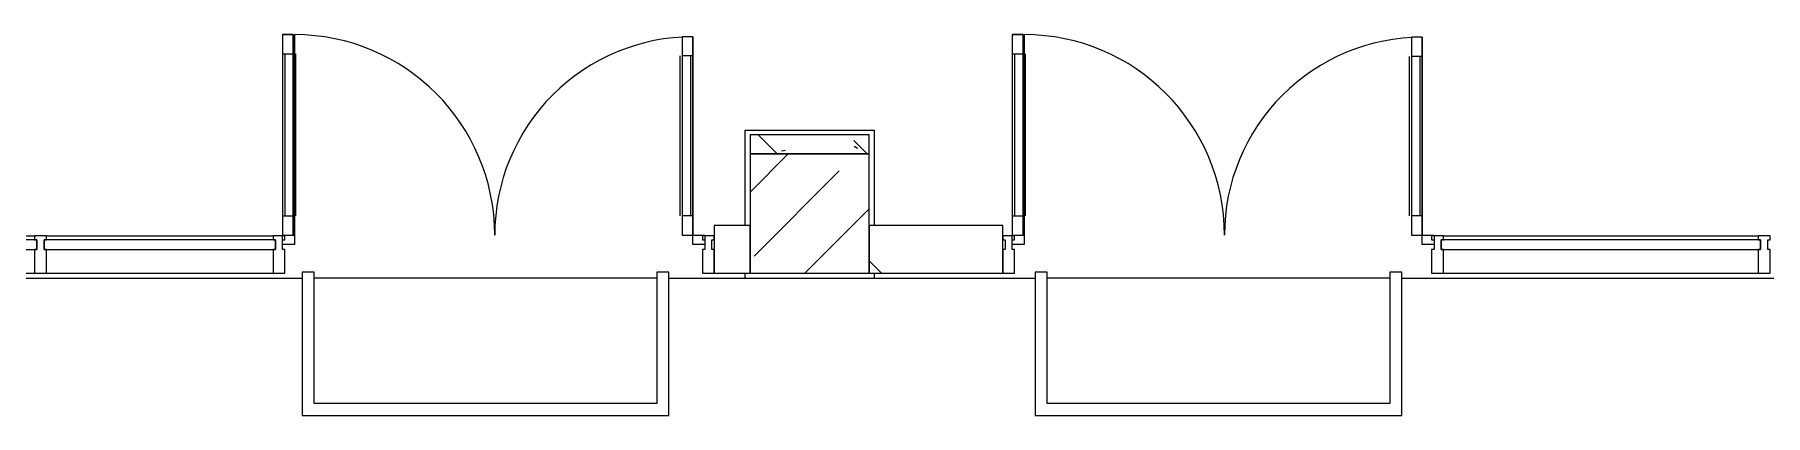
# Model space of a CAD drawing. Header units: millimetres. Extents: x -4005 to 195566, y -8553 to 29000.
# Drawn here: x 163242 to 170502, y 12805 to 14400 of the extents above; entities that cross this region are included whole.
import ezdxf

# ---------------------------------------------------------------- set-up
doc = ezdxf.new("R2010")
doc.units = ezdxf.units.MM
for name, color, linetype, lineweight, true_color in [('A-DETL-GENF-9', 7, 'Continuous', 5, 0xaaaaaa), ('A-DOOR-2', 7, 'Continuous', 5, 0xaaaaaa), ('A-FLOR-2', 7, 'Continuous', 5, 0xaaaaaa), ('I-WALL-8', 7, 'Continuous', 5, 0x787878)]:
    doc.layers.add(name, color=color, linetype=linetype, lineweight=lineweight, true_color=true_color)
for name, color, linetype, lineweight in [('A-GLAZ-CURT-2', 7, 'Continuous', 5), ('A-GLAZ-CWMG-2', 7, 'Continuous', 5), ('I-WALL-6', 7, 'Continuous', 5), ('S-COLS-3', 7, 'Continuous', 5)]:
    doc.layers.add(name, color=color, linetype=linetype, lineweight=lineweight)

# ---------------------------------------------------------------- blocks, each defined once
blk = doc.blocks.new('Дверь_Витражная_остекление_ - ВВ-11 остекление-32352627-1_4_1_птичка')
at = {"layer": 'A-DETL-GENF-9'}
for p, q in [((-790.5, -20), (-835.5, -20)), ((-835.5, -851), (-835.5, -20)), ((-790.5, -20), (-835.5, -20)), ((-835.5, -20), (-835.5, -851)), ((-790.5, -851), (-790.5, -20)), ((-790.5, -851), (-790.5, -20)), ((840.5, -860), (840.5, -20)), ((840.5, -20), (840.5, -860)), ((885.5, -860), (885.5, -20)), ((885.5, -860), (885.5, -20)), ((-835.5, -100), (-790.5, -100)), ((-825.5, -771), (-825.5, -100)), ((-781.5, -771), (-781.5, -100)), ((831.5, -780), (831.5, -100)), ((885.5, -100), (840.5, -100)), ((875.5, -780), (875.5, -100)), ((-835.5, -771), (-790.5, -771)), ((885.5, -780), (840.5, -780)), ((-835.5, -851), (-790.5, -851)), ((-835.5, -851), (-790.5, -851)), ((885.5, -860), (840.5, -860)), ((840.5, -860), (885.5, -860))]:
    blk.add_line(p, q, dxfattribs=at)
at = {"layer": 'A-DOOR-2'}
for p, q in [((-885.5, 20), (-835.5, 20)), ((-885.5, -20), (-885.5, 20)), ((-835.5, 20), (-835.5, -20)), ((835.5, 20), (885.5, 20)), ((835.5, -20), (835.5, 20)), ((885.5, 20), (885.5, -20)), ((-835.5, -20), (-885.5, -20)), ((-835.5, -851), (-835.5, -20)), ((835.5, -860), (835.5, -20)), ((885.5, -20), (835.5, -20))]:
    blk.add_line(p, q, dxfattribs=at)
for centre, radius, start, end in [((-835.5, -20), 831, 270, 0), ((835.5, -20), 840, 180, 270)]:
    blk.add_arc(centre, radius, start, end, dxfattribs=at)
blk = doc.blocks.new('Системная панель - Стекло - 40мм-32352622-1_4_1_птичка')
at = {"layer": 'A-GLAZ-CURT-2'}
for p, q in [((485, 40), (-485, 40)), ((-485, 40), (-485, 0)), ((-485, 0), (485, 0)), ((485, 0), (485, 40))]:
    blk.add_line(p, q, dxfattribs=at)
blk = doc.blocks.new('Прямоугольный импост - Импост структурный с накладкой - 160мм Темный-32352618-1_4_1_птичка')
at = {"layer": 'A-GLAZ-CWMG-2'}
for p, q in [((102599, 13557), (103549, 13557)), ((102599, 13400), (103549, 13400))]:
    blk.add_line(p, q, dxfattribs=at)
blk = doc.blocks.new('Прямоугольный импост - Импост структурный с накладкой - 160мм Темный-V169-1_4_1_птичка')
at = {"layer": 'A-GLAZ-CWMG-2'}
for p, q in [((-25, 0), (-25, 17)), ((-25, 17), (25, 17)), ((-15, 0), (-25, 0)), ((-15, -40), (-15, 0)), ((25, 0), (15, 0)), ((15, 0), (15, -40)), ((25, 17), (25, 0)), ((-25, -140), (-25, -40)), ((-25, -40), (-15, -40)), ((15, -40), (25, -40)), ((25, -40), (25, -140)), ((25, -140), (-25, -140))]:
    blk.add_line(p, q, dxfattribs=at)
blk = doc.blocks.new('Системная панель - Стекло - 40мм-32352614-1_4_1_птичка')
at = {"layer": 'A-GLAZ-CURT-2'}
for p, q in [((560.5, 40), (-560.5, 40)), ((-560.5, 40), (-560.5, 0)), ((560.5, 0), (560.5, 40)), ((-560.5, 0), (560.5, 0))]:
    blk.add_line(p, q, dxfattribs=at)
blk = doc.blocks.new('Прямоугольный импост - Импост структурный с накладкой - 160мм Темный-32352612-1_4_1_птичка')
at = {"layer": 'A-GLAZ-CWMG-2'}
for p, q in [((101448, 13557), (102549, 13557)), ((101448, 13400), (102549, 13400))]:
    blk.add_line(p, q, dxfattribs=at)
blk = doc.blocks.new('Прямоугольный импост - Импост структурный с накладкой - 160мм Темный-32310142-1_4_1_птичка')
at = {"layer": 'A-GLAZ-CWMG-2'}
for p, q in [((-50, 0), (-50, 17)), ((-50, 17), (0, 17)), ((-40, 0), (-50, 0)), ((-40, -40), (-40, 0)), ((0, 0), (-10, 0)), ((-10, 0), (-10, -40)), ((0, 17), (0, 0)), ((-50, -140), (-50, -40)), ((-50, -40), (-40, -40)), ((-10, -40), (0, -40)), ((0, -40), (0, -140)), ((0, -140), (-50, -140))]:
    blk.add_line(p, q, dxfattribs=at)
blk = doc.blocks.new('Прямоугольный импост - Импост структурный с накладкой - 160мм Темный-32354018-1_4_1_птичка')
at = {"layer": 'A-GLAZ-CWMG-2'}
for p, q in [((108459, 13557), (109779, 13557)), ((108459, 13400), (109779, 13400))]:
    blk.add_line(p, q, dxfattribs=at)
blk = doc.blocks.new('Дверь_Витражная_остекление_ - ВВ-12 остекление-32353611-1_4_1_птичка')
at = {"layer": 'A-DETL-GENF-9'}
for p, q in [((-789.5, -20), (-834.5, -20)), ((-834.5, -849), (-834.5, -20)), ((-789.5, -20), (-834.5, -20)), ((-834.5, -20), (-834.5, -849)), ((-789.5, -849), (-789.5, -20)), ((-789.5, -849), (-789.5, -20)), ((839.5, -860), (839.5, -20)), ((839.5, -20), (839.5, -860)), ((884.5, -860), (884.5, -20)), ((884.5, -860), (884.5, -20)), ((-834.5, -100), (-789.5, -100)), ((-824.5, -769), (-824.5, -100)), ((-780.5, -769), (-780.5, -100)), ((830.5, -780), (830.5, -100)), ((884.5, -100), (839.5, -100)), ((874.5, -780), (874.5, -100)), ((-834.5, -769), (-789.5, -769)), ((884.5, -780), (839.5, -780)), ((-834.5, -849), (-789.5, -849)), ((-834.5, -849), (-789.5, -849)), ((884.5, -860), (839.5, -860)), ((839.5, -860), (884.5, -860))]:
    blk.add_line(p, q, dxfattribs=at)
at = {"layer": 'A-DOOR-2'}
for p, q in [((-884.5, 20), (-834.5, 20)), ((-884.5, -20), (-884.5, 20)), ((-834.5, 20), (-834.5, -20)), ((834.5, 20), (884.5, 20)), ((834.5, -20), (834.5, 20)), ((884.5, 20), (884.5, -20)), ((-834.5, -20), (-884.5, -20)), ((-834.5, -849), (-834.5, -20)), ((834.5, -860), (834.5, -20)), ((884.5, -20), (834.5, -20))]:
    blk.add_line(p, q, dxfattribs=at)
for centre, radius, start, end in [((-834.5, -20), 829, 270, 0), ((834.5, -20), 840, 180, 270)]:
    blk.add_arc(centre, radius, start, end, dxfattribs=at)
blk = doc.blocks.new('Системная панель - Стекло - 40мм-32353599-1_4_1_птичка')
at = {"layer": 'A-GLAZ-CURT-2'}
for p, q in [((670, 40), (-670, 40)), ((-670, 40), (-670, 0)), ((-670, 0), (670, 0)), ((670, 0), (670, 40))]:
    blk.add_line(p, q, dxfattribs=at)
blk = doc.blocks.new('Прямоугольный импост - Импост структурный с накладкой - 160мм Темный-30755595-1_4_1_птичка')
at = {"layer": 'A-GLAZ-CWMG-2'}
for p, q in [((0, 17), (-50, 17)), ((-50, 17), (-50, 0)), ((-50, 0), (-40, 0)), ((-40, 0), (-40, -40)), ((-10, -40), (-10, 0)), ((-10, 0), (0, 0)), ((0, 0), (0, 17)), ((-40, -40), (-50, -40)), ((-50, -40), (-50, -140)), ((0, -40), (-10, -40)), ((0, -140), (0, -40)), ((-50, -140), (0, -140))]:
    blk.add_line(p, q, dxfattribs=at)
blk = doc.blocks.new('Прямоугольный импост - Импост структурный с накладкой - 160мм Темный-V226-1_4_1_птичка')
at = {"layer": 'A-GLAZ-CWMG-2'}
for p, q in [((0, 17), (-50, 17)), ((-50, 17), (-50, 0)), ((-50, 0), (-40, 0)), ((-40, 0), (-40, -40)), ((-10, -40), (-10, 0)), ((-10, 0), (0, 0)), ((0, 0), (0, 17)), ((-40, -40), (-50, -40)), ((-50, -40), (-50, -140)), ((0, -40), (-10, -40)), ((0, -140), (0, -40)), ((-50, -140), (0, -140))]:
    blk.add_line(p, q, dxfattribs=at)

msp = doc.modelspace()

# ---------------------------------------------------------------- hatches: boundary and pattern name
at = {"layer": 'I-WALL-6'}
h = msp.add_hatch(dxfattribs=at)
h.set_pattern_fill('FP_171', color=256, style=0, pattern_type=2)
h.set_pattern_definition([(135, (60693.44, 0), (-353.5534, -353.5534), [])])
h.paths.add_polyline_path([(166743.4, 13400), (167303.4, 13400), (167303.4, 13600), (166743.4, 13600)])
h.paths.add_polyline_path([(170929.6, 13400), (171243.4, 13400), (171243.4, 13600), (170522.4, 13600), (170523.4, 13400)])
h.paths.add_polyline_path([(166243.4, 13400), (166243.4, 13600), (166093.4, 13600), (166093.4, 13400), (166223.4, 13400)])
h.paths.add_polyline_path([(162091.4, 13400), (162091.4, 13600), (161793.4, 13600), (161793.4, 13400), (161891.4, 13400)])
at = {"layer": 'I-WALL-8'}
h = msp.add_hatch(dxfattribs=at)
h.set_pattern_fill('FP_179', color=256, style=0, pattern_type=2)
h.set_pattern_definition([(135, (60693.44, 0), (-377.1708, -377.1708), [533.4, -88.9, 17.78, -88.9]), (135, (60693.44, 376.94), (-377.1708, -377.1708), []), (50, (60693.44, 0), (637.6445, -55.7866), [66.675, -733.425]), (355, (60693.44, 0), (-123.3494, 668.6992), [53.34, -586.74]), (100.451, (60746.6, -4.65), (514.299, 612.908), [56.665, -623.315]), (46.184, (60693.44, 177.8), (948.7764, -147.1497), [100.012, -1100.137]), (96.636, (60772.5, 165.5), (830.909, 865.997), [84.998, -934.973]), (351.184, (60693.4, 177.8), (830.918, 865.988), [80.01, -880.11]), (21, (60782.34, 133.35), (530.6506, -357.9283), [66.675, -733.425]), (326, (60782.34, 133.35), (216.308, 644.6585), [53.34, -586.74]), (71.451, (60826.57, 103.5), (746.9596, 286.7243), [56.665, -623.315]), (37.5, (60693.44, 0), (10.81053, 295.9426), [16.764, -562.864, 16.764, -578.866, -588.962]), (37.5, (60693.44, 0), (10.81053, 295.9426), [-1175.258, 16.764, -572.198]), (7.5, (60693.44, 0), (233.8692, 350.6318), [16.764, -322.834, 16.764, -549.529, -224.472]), (7.5, (60693.44, 0), (233.8692, 350.6318), [-905.891, 16.764, -207.708]), (327.5, (60495.2, 0), (474.5678, -20.0513), [16.764, -205.486, 16.764, -676.656, -920.115]), (327.5, (60495.2, 0), (474.5678, -20.0513), [-915.67, 16.764, -903.351]), (317.5, (60406.3, 0), (518.4522, 88.9934), [16.764, -272.161, 16.764, -443.738, -653.415]), (317.5, (60406.3, 0), (518.4522, 88.9934), [-749.427, 16.764, -636.651])])
h.paths.add_polyline_path([(166243.4, 13900), (166743.4, 13900), (166743.4, 13980), (166243.4, 13980)])
at = {"layer": 'S-COLS-3'}
h = msp.add_hatch(dxfattribs=at)
h.set_pattern_fill('FP_153', color=256, style=0, pattern_type=2)
h.set_pattern_definition([(45, (60693.44, 0), (-285.1231, 285.1231), []), (45, (60978.57, 0), (-285.1231, 285.1231), [504.031, -100.806, 16.764, -84.042])])
h.paths.add_polyline_path([(166734.4, 13400), (166743.4, 13400), (166743.4, 13900), (166243.4, 13900), (166243.4, 13400)])

# ---------------------------------------------------------------- linework, layer by layer
at = {"layer": 'A-FLOR-2'}
for p, q in [((166223.4, 13600), (166223.4, 14000)), ((166223.4, 14000), (166763.4, 14000)), ((166763.4, 14000), (166763.4, 13600)), ((160483.4, 13380), (164365, 13380)), ((164415, 13404.6), (164365, 13404.6)), ((164365, 13404.6), (164365, 12804.6)), ((164415, 12854.6), (164415, 13404.6)), ((165852.2, 13380), (164415, 13380)), ((165902.2, 13404.6), (165852.2, 13404.6)), ((165852.2, 13404.6), (165852.2, 12854.6)), ((165902.2, 12804.6), (165902.2, 13404.6)), ((165902.2, 13380), (166763.4, 13380)), ((166223.4, 13380), (166223.4, 13400)), ((166763.4, 13400), (166763.4, 13380)), ((166763.4, 13380), (167440, 13380)), ((167490, 13404.6), (167440, 13404.6)), ((167440, 13404.6), (167440, 12804.6)), ((167490, 12854.6), (167490, 13404.6)), ((168927.2, 13380), (167490, 13380)), ((168977.2, 13404.6), (168927.2, 13404.6)), ((168927.2, 13404.6), (168927.2, 12854.6)), ((168977.2, 12804.6), (168977.2, 13404.6)), ((168977.2, 13380), (171763.4, 13380)), ((165852.2, 12854.6), (164415, 12854.6)), ((168927.2, 12854.6), (167490, 12854.6)), ((164365, 12804.6), (165902.2, 12804.6)), ((167440, 12804.6), (168977.2, 12804.6))]:
    msp.add_line(p, q, dxfattribs=at)
at = {"layer": 'I-WALL-6'}
for p, q in [((166743.4, 13980), (166243.4, 13980)), ((166243.4, 13980), (166243.4, 13900)), ((166743.4, 13900), (166743.4, 13980)), ((166243.4, 13900), (166743.4, 13900)), ((166243.4, 13600), (166093.4, 13600)), ((166093.4, 13600), (166093.4, 13400)), ((166243.4, 13400), (166243.4, 13600)), ((167303.4, 13600), (166743.4, 13600)), ((166743.4, 13600), (166743.4, 13400)), ((167303.4, 13400), (167303.4, 13600)), ((166093.4, 13400), (166243.4, 13400)), ((166743.4, 13400), (167303.4, 13400))]:
    msp.add_line(p, q, dxfattribs=at)
at = {"layer": 'S-COLS-3'}
for p, q in [((166743.4, 13900), (166243.4, 13900)), ((166243.4, 13900), (166243.4, 13600)), ((166743.4, 13600), (166743.4, 13900)), ((166243.4, 13600), (166243.4, 13400)), ((166743.4, 13400), (166743.4, 13600)), ((166243.4, 13400), (166743.4, 13400))]:
    msp.add_line(p, q, dxfattribs=at)

# ---------------------------------------------------------------- block references
at = {"layer": 'A-DOOR-2', "rotation": 180}
for name, p in [('Дверь_Витражная_остекление_ - ВВ-11 остекление-32352627-1_4_1_птичка', (165167.9, 13540)), ('Дверь_Витражная_остекление_ - ВВ-12 остекление-32353611-1_4_1_птичка', (168227.9, 13540))]:
    msp.add_blockref(name, p, dxfattribs=at)
at = {"layer": 'A-GLAZ-CURT-2', "rotation": 180}
for name, p in [('Системная панель - Стекло - 40мм-32352614-1_4_1_птичка', (162691.9, 13540)), ('Системная панель - Стекло - 40мм-32352622-1_4_1_птичка', (163767.4, 13540)), ('Системная панель - Стекло - 40мм-32353599-1_4_1_птичка', (169812.4, 13540))]:
    msp.add_blockref(name, p, dxfattribs=at)
at = {"layer": 'A-GLAZ-CWMG-2'}
for name, p in [('Прямоугольный импост - Импост структурный с накладкой - 160мм Темный-32352612-1_4_1_птичка', (60693.4, 0)), ('Прямоугольный импост - Импост структурный с накладкой - 160мм Темный-32352618-1_4_1_птичка', (60693.4, 0)), ('Прямоугольный импост - Импост структурный с накладкой - 160мм Темный-V226-1_4_1_птичка', (166093.4, 13540)), ('Прямоугольный импост - Импост структурный с накладкой - 160мм Темный-32354018-1_4_1_птичка', (60693.4, 0)), ('Прямоугольный импост - Импост структурный с накладкой - 160мм Темный-30755595-1_4_1_птичка', (170522.4, 13540))]:
    msp.add_blockref(name, p, dxfattribs=at)
at = {"layer": 'A-GLAZ-CWMG-2', "extrusion": (0, 0, -1)}
for name, p in [('Прямоугольный импост - Импост структурный с накладкой - 160мм Темный-V169-1_4_1_птичка', (-163267.4, 13540)), ('Прямоугольный импост - Импост структурный с накладкой - 160мм Темный-V169-1_4_1_птичка', (-164267.4, 13540)), ('Прямоугольный импост - Импост структурный с накладкой - 160мм Темный-32310142-1_4_1_птичка', (-167303.4, 13540)), ('Прямоугольный импост - Импост структурный с накладкой - 160мм Темный-V169-1_4_1_птичка', (-169127.4, 13540))]:
    msp.add_blockref(name, p, dxfattribs=at)

doc.saveas('drawing.dxf')
